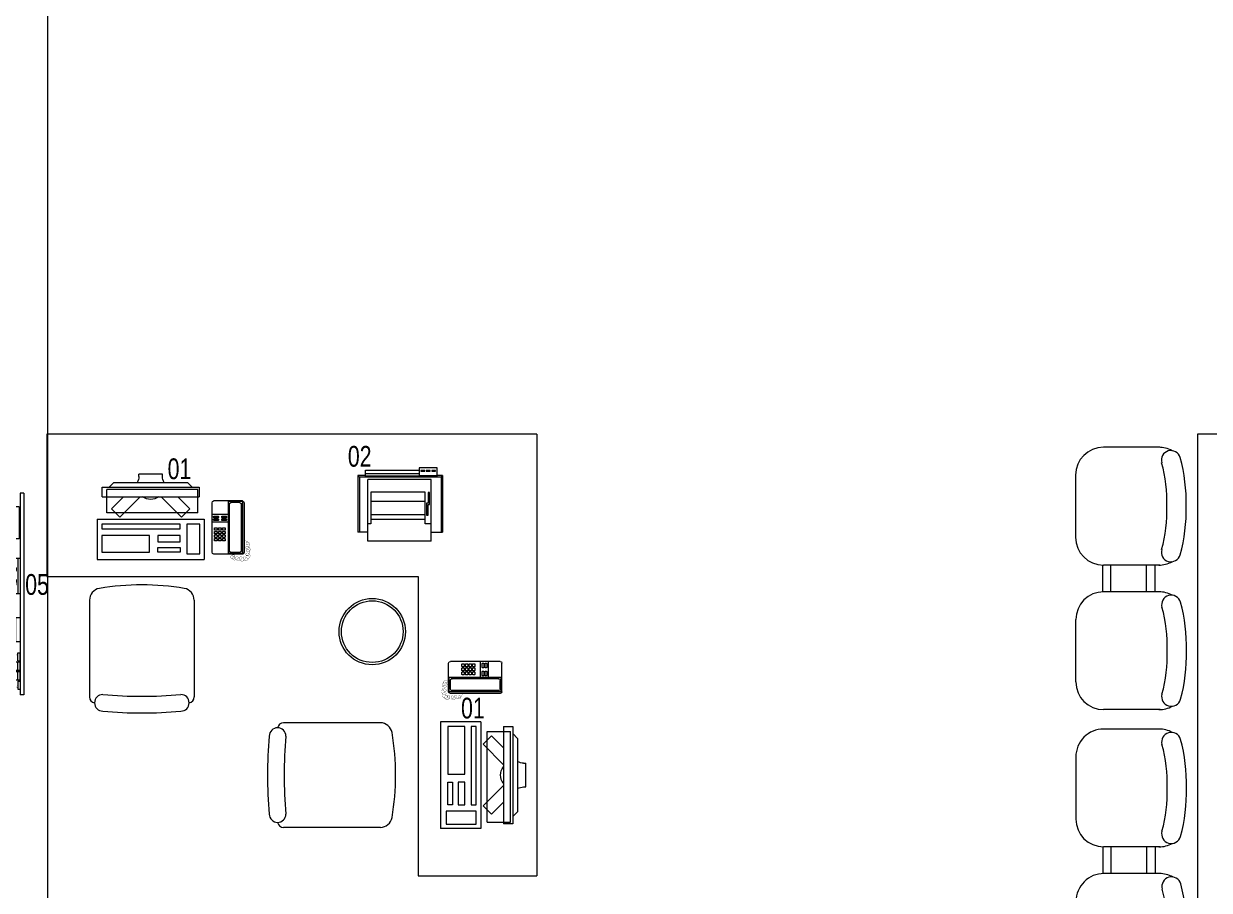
# Model space of a CAD drawing. Extents: x -234346 to 58427, y -132654 to -82394.
# Drawn here: x -110408 to -105410, y -113666 to -110012 of the extents above; entities that cross this region are included whole.
import ezdxf
from ezdxf.enums import TextEntityAlignment as Align

# ---------------------------------------------------------------- set-up
doc = ezdxf.new("R2010")
doc.units = 0
doc.header["$LTSCALE"] = 8
doc.layers.get('0').update_dxf_attribs({"color": 9, "lineweight": 5})
for name, color, linetype, lineweight in [('72_EGR_EQP_TAG', 9, 'Continuous', 5), ('LOADING', 9, 'Continuous', 5), ('Walls', 9, 'Continuous', 5)]:
    doc.layers.add(name, color=color, linetype=linetype, lineweight=lineweight)
doc.styles.get("Standard").update_dxf_attribs({"font": 'ARIALUNI.TTF'})
doc.styles.add('X3G_ENTITY_257CFD', font='swisscl.ttf', dxfattribs={"height": 200})

# ---------------------------------------------------------------- blocks, each defined once
blk = doc.blocks.new('GF21021-P')
for p, q in [((-0.2207, 0.4756), (-0.2207, 0.0675)), ((0.2205, 0.4756), (0.2205, 0.0675))]:
    blk.add_line(p, q)
for centre, radius, start, end in [((-0.1707, 0.4756), 0.05, 99.6329, 180), ((-0.0001, -0.5295), 1.0695, 80.3671, 99.6329), ((0.1705, 0.4756), 0.05, 0, 80.3671), ((-0.1957, 0.0675), 0.025, 180, 261.4721), ((-0.1643, 0.0425), 0.0351, 90, 270), ((0, 1.8467), 1.7767, 264.6946, 275.3053), ((0.1641, 0.0425), 0.0351, 270, 90), ((0.1955, 0.0675), 0.025, 278.5279, 0), ((0, 1.8314), 1.8314, 264.8532, 275.147)]:
    blk.add_arc(centre, radius, start, end)
blk = doc.blocks.new('DM20079-P')
for p, q in [((-0.0686, 0.217), (-0.0686, 0.008)), ((-0.0616, 0.225), (0.0594, 0.225)), ((-0.0616, 0.225), (-0.0616, 0)), ((-0.0616, 0.222), (-0.0016, 0.222)), ((-0.0616, 0.212), (-0.0565, 0.212)), ((-0.0566, 0.2105), (-0.0566, 0.0145)), ((-0.0496, 0.2175), (-0.0136, 0.2175)), ((-0.0068, 0.212), (-0.0016, 0.212)), ((-0.0066, 0.2105), (-0.0066, 0.0145)), ((-0.0016, 0.225), (-0.0016, 0)), ((0.0664, 0.217), (0.0664, 0.008)), ((-0.0016, 0.1675), (0.0664, 0.1675)), ((-0.0016, 0.135), (0.0664, 0.135)), ((-0.0616, 0.013), (-0.0565, 0.013)), ((-0.0616, 0.003), (-0.0016, 0.003)), ((-0.0594, 0), (0.0594, 0)), ((-0.0496, 0.0075), (-0.0136, 0.0075)), ((-0.0068, 0.013), (-0.0016, 0.013))]:
    blk.add_line(p, q)
for points in [[(0.0074, 0.1605, 0.414214), (0.0054, 0.1585), (0.0054, 0.1555, 0.414214), (0.0074, 0.1535), (0.0234, 0.1535, 0.414214), (0.0254, 0.1555), (0.0254, 0.1585, 0.414214), (0.0234, 0.1605)], [(0.0574, 0.1535, 0.414214), (0.0594, 0.1555), (0.0594, 0.1585, 0.414214), (0.0574, 0.1605), (0.0414, 0.1605, 0.414214), (0.0394, 0.1585), (0.0394, 0.1555, 0.414214), (0.0414, 0.1535)], [(0.0234, 0.142, 0.414214), (0.0254, 0.144), (0.0254, 0.147, 0.414214), (0.0234, 0.149), (0.0074, 0.149, 0.414214), (0.0054, 0.147), (0.0054, 0.144, 0.414214), (0.0074, 0.142)], [(0.0104, 0.103, 0.414214), (0.0124, 0.101), (0.0204, 0.101, 0.414214), (0.0224, 0.103), (0.0224, 0.109, 0.414214), (0.0204, 0.111), (0.0124, 0.111, 0.414214), (0.0104, 0.109)], [(0.0274, 0.103, 0.414214), (0.0294, 0.101), (0.0374, 0.101, 0.414214), (0.0394, 0.103), (0.0394, 0.109, 0.414214), (0.0374, 0.111), (0.0294, 0.111, 0.414214), (0.0274, 0.109)], [(0.0574, 0.142, 0.414214), (0.0594, 0.144), (0.0594, 0.147, 0.414214), (0.0574, 0.149), (0.0414, 0.149, 0.414214), (0.0394, 0.147), (0.0394, 0.144, 0.414214), (0.0414, 0.142)], [(0.0444, 0.103, 0.414214), (0.0464, 0.101), (0.0544, 0.101, 0.414214), (0.0564, 0.103), (0.0564, 0.109, 0.414214), (0.0544, 0.111), (0.0464, 0.111, 0.414214), (0.0444, 0.109)], [(0.0104, 0.088, 0.414214), (0.0124, 0.086), (0.0204, 0.086, 0.414214), (0.0224, 0.088), (0.0224, 0.094, 0.414214), (0.0204, 0.096), (0.0124, 0.096, 0.414214), (0.0104, 0.094)], [(0.0104, 0.073, 0.414214), (0.0124, 0.071), (0.0204, 0.071, 0.414214), (0.0224, 0.073), (0.0224, 0.079, 0.414214), (0.0204, 0.081), (0.0124, 0.081, 0.414214), (0.0104, 0.079)], [(0.0104, 0.058, 0.414214), (0.0124, 0.056), (0.0204, 0.056, 0.414214), (0.0224, 0.058), (0.0224, 0.064, 0.414214), (0.0204, 0.066), (0.0124, 0.066, 0.414214), (0.0104, 0.064)], [(0.0274, 0.088, 0.414214), (0.0294, 0.086), (0.0374, 0.086, 0.414214), (0.0394, 0.088), (0.0394, 0.094, 0.414214), (0.0374, 0.096), (0.0294, 0.096, 0.414214), (0.0274, 0.094)], [(0.0274, 0.073, 0.414214), (0.0294, 0.071), (0.0374, 0.071, 0.414214), (0.0394, 0.073), (0.0394, 0.079, 0.414214), (0.0374, 0.081), (0.0294, 0.081, 0.414214), (0.0274, 0.079)], [(0.0274, 0.058, 0.414214), (0.0294, 0.056), (0.0374, 0.056, 0.414214), (0.0394, 0.058), (0.0394, 0.064, 0.414214), (0.0374, 0.066), (0.0294, 0.066, 0.414214), (0.0274, 0.064)], [(0.0444, 0.088, 0.414214), (0.0464, 0.086), (0.0544, 0.086, 0.414214), (0.0564, 0.088), (0.0564, 0.094, 0.414214), (0.0544, 0.096), (0.0464, 0.096, 0.414214), (0.0444, 0.094)], [(0.0444, 0.073, 0.414214), (0.0464, 0.071), (0.0544, 0.071, 0.414214), (0.0564, 0.073), (0.0564, 0.079, 0.414214), (0.0544, 0.081), (0.0464, 0.081, 0.414214), (0.0444, 0.079)], [(0.0444, 0.058, 0.414214), (0.0464, 0.056), (0.0544, 0.056, 0.414214), (0.0564, 0.058), (0.0564, 0.064, 0.414214), (0.0544, 0.066), (0.0464, 0.066, 0.414214), (0.0444, 0.064)]]:
    blk.add_lwpolyline(points, format="xyb", close=True)
at = {"const_width": 0.001}
blk.add_lwpolyline([(-0.0686, 0.059, 0.184574), (-0.0861, 0.0478, 1.44364), (-0.0769, 0.0452, 0.837915), (-0.0907, 0.0465, 0.30536), (-0.0835, 0.0248, 1.584726), (-0.0815, 0.034, 0.253153), (-0.094, 0.0228, 0.874198), (-0.0776, 0.0142, 0.915253), (-0.0897, 0.0168, 0.223821), (-0.0874, -0.0011, 1.703343), (-0.0796, 0.005, 0.588962), (-0.0934, -0.0114, 0.717795), (-0.0769, -0.0108, 0.983104), (-0.0875, -0.0075, 0.326362), (-0.0815, -0.0259, 0.758716), (-0.0657, -0.0134, 0.906186), (-0.0743, -0.016, 0.189488), (-0.067, -0.0272, 0.7948), (-0.0506, -0.0127, 1.223996), (-0.0585, -0.0193, 0.072149), (-0.0473, -0.0259, 0.645886), (-0.0341, -0.0134, 1.366917), (-0.042, -0.0193, 0.078415), (-0.0315, -0.0246, 0.723006), (-0.0229, -0.0127, 1.105484), (-0.0289, -0.018, 0.327892), (-0.017, -0.0193, 0.446638), (-0.0144, -0.0068, 0.327263), (-0.0269, -0.0029, 1.240441), (-0.0229, -0.0094, 0.611307), (-0.0278, 0.0075)], format="xyb", dxfattribs=at)
for centre, radius, start, end in [((-0.0605, 0.217), 0.00813, 97.9633, 179.6649), ((-0.0496, 0.2105), 0.007, 90, 180), ((-0.0136, 0.2105), 0.007, 0, 90), ((0.0582, 0.217), 0.00813, 0.3351, 82.0367), ((-0.0605, 0.008), 0.00813, 180.3351, 277.9633), ((-0.0496, 0.0145), 0.007, 180, 270), ((-0.0136, 0.0145), 0.007, 270, 0), ((0.0582, 0.008), 0.00813, 277.9633, 359.6649)]:
    blk.add_arc(centre, radius, start, end)
blk = doc.blocks.new('ITCWLS1-P')
at = {"layer": 'LOADING'}
for p, q in [((-0.17, 0.45), (-0.17, 0)), ((-0.17, 0.45), (0, 0.45)), ((0, 0.45), (0, 0)), ((-0.3251, 0.38, 0), (-0.3051, 0.4, 0)), ((-0.2651, 0.43, 0), (-0.3051, 0.43, 0)), ((-0.3051, 0.43, 0), (-0.3051, 0.02, 0)), ((-0.197, 0.4094), (-0.295, 0.4094)), ((-0.295, 0.0264), (-0.295, 0.4094)), ((-0.2651, 0.43, 0), (-0.2651, 0.02, 0)), ((-0.197, 0.0264), (-0.197, 0.4094)), ((-0.1496, 0.4305), (-0.1291, 0.4305)), ((-0.1291, 0.4305), (-0.1291, 0.4089)), ((-0.3251, 0.38, 0), (-0.3251, 0.07, 0)), ((-0.3503, 0.275), (-0.3596, 0.275)), ((-0.3596, 0.175), (-0.3596, 0.275)), ((-0.3503, 0.175), (-0.3596, 0.175)), ((-0.3251, 0.07, 0), (-0.3051, 0.05, 0)), ((-0.3051, 0.02, 0), (-0.2651, 0.02, 0)), ((-0.197, 0.0264), (-0.295, 0.0264)), ((-0.17, 0), (0, 0))]:
    blk.add_line(p, q, dxfattribs=at)
at = {"layer": 'LOADING', "extrusion": (2.48281e-10, 3.18408e-10, -1)}
for p, q in [((-0.2651, 0.3395), (-0.2144, 0.3902)), ((-0.2651, 0.2688), (-0.1791, 0.3548)), ((-0.1791, 0.3548), (-0.2144, 0.3902))]:
    blk.add_line(p, q, dxfattribs=at)
at = {"layer": 'LOADING', "extrusion": (2.48281e-10, -3.18408e-10, -1)}
for p, q in [((-0.2651, 0.1812), (-0.1791, 0.0952)), ((-0.2651, 0.1105), (-0.2144, 0.0598)), ((-0.1791, 0.0952), (-0.2144, 0.0598))]:
    blk.add_line(p, q, dxfattribs=at)
at = {"layer": 'LOADING'}
for points in [[(-0.1291, 0.4089), (-0.1291, 0.1), (-0.1496, 0.1), (-0.1496, 0.4305)], [(-0.1496, 0.1), (-0.1496, 0.1), (-0.1496, 0.1), (-0.1496, 0.1), (-0.1496, 0.1), (-0.1496, 0.1), (-0.1496, 0.1), (-0.1496, 0.1), (-0.1496, 0.1)], [(-0.1496, 0.1), (-0.1496, 0.1), (-0.1496, 0.1), (-0.1496, 0.1), (-0.1496, 0.1), (-0.1496, 0.1), (-0.1496, 0.1), (-0.1496, 0.1), (-0.1496, 0.1), (-0.1496, 0.1), (-0.1496, 0.1), (-0.1496, 0.1), (-0.1496, 0.1), (-0.1496, 0.1), (-0.1496, 0.1), (-0.1496, 0.1), (-0.1496, 0.1), (-0.1496, 0.1)], [(-0.1496, 0.1), (-0.1496, 0.1), (-0.1496, 0.1), (-0.1496, 0.1), (-0.1496, 0.1), (-0.1496, 0.1), (-0.1496, 0.1), (-0.1496, 0.1), (-0.1496, 0.1), (-0.1496, 0.1)], [(-0.1496, 0.1), (-0.1496, 0.1), (-0.1496, 0.1), (-0.1496, 0.1), (-0.1496, 0.1), (-0.1496, 0.1), (-0.1496, 0.1)], [(-0.1496, 0.1), (-0.1496, 0.1), (-0.1496, 0.1), (-0.1496, 0.1), (-0.1496, 0.1), (-0.1496, 0.1), (-0.1496, 0.1), (-0.1496, 0.1), (-0.1496, 0.1), (-0.1496, 0.1)], [(-0.1496, 0.1), (-0.1496, 0.1), (-0.1496, 0.1), (-0.1496, 0.1), (-0.1496, 0.1), (-0.1496, 0.1), (-0.1496, 0.1), (-0.1496, 0.1), (-0.1496, 0.1), (-0.1496, 0.1), (-0.1496, 0.1), (-0.1496, 0.1), (-0.1496, 0.1), (-0.1496, 0.1), (-0.1496, 0.1)], [(-0.1496, 0.1), (-0.1496, 0.1), (-0.1496, 0.1), (-0.1496, 0.1), (-0.1496, 0.1), (-0.1496, 0.1), (-0.1496, 0.1), (-0.1496, 0.1), (-0.1496, 0.1), (-0.1496, 0.1)], [(-0.1496, 0.1), (-0.1496, 0.1), (-0.1496, 0.1), (-0.1496, 0.1), (-0.1496, 0.1), (-0.1496, 0.1), (-0.1496, 0.1), (-0.1496, 0.1), (-0.1496, 0.1), (-0.1496, 0.1)], [(-0.1496, 0.1), (-0.1496, 0.1), (-0.1496, 0.1), (-0.1496, 0.1), (-0.1496, 0.1), (-0.1496, 0.1), (-0.1496, 0.1), (-0.1496, 0.1), (-0.1496, 0.1), (-0.1496, 0.1), (-0.1496, 0.1), (-0.1496, 0.1), (-0.1496, 0.1), (-0.1496, 0.1), (-0.1496, 0.1), (-0.1496, 0.1), (-0.1496, 0.1), (-0.1496, 0.1), (-0.1496, 0.1), (-0.1496, 0.1), (-0.1496, 0.1), (-0.1496, 0.1), (-0.1496, 0.1), (-0.1496, 0.1), (-0.1496, 0.1), (-0.1496, 0.1), (-0.1496, 0.1), (-0.1496, 0.1), (-0.1496, 0.1), (-0.1496, 0.1), (-0.1496, 0.1), (-0.1496, 0.1), (-0.1496, 0.1), (-0.1496, 0.1), (-0.1496, 0.1), (-0.1496, 0.1), (-0.1496, 0.1), (-0.1496, 0.1), (-0.1496, 0.1), (-0.1496, 0.1), (-0.1496, 0.1), (-0.1496, 0.1), (-0.1496, 0.1), (-0.1496, 0.1), (-0.1496, 0.1), (-0.1496, 0.1), (-0.1496, 0.1), (-0.1496, 0.1), (-0.1496, 0.1), (-0.1496, 0.1), (-0.1496, 0.1), (-0.1496, 0.1), (-0.1496, 0.1), (-0.1496, 0.1)], [(-0.1496, 0.1), (-0.1496, 0.1), (-0.1496, 0.1), (-0.1496, 0.1), (-0.1496, 0.1), (-0.1496, 0.1), (-0.1496, 0.1), (-0.1496, 0.1), (-0.1496, 0.1), (-0.1496, 0.1), (-0.1496, 0.1), (-0.1496, 0.1), (-0.1496, 0.1), (-0.1496, 0.1), (-0.1496, 0.1), (-0.1496, 0.1), (-0.1496, 0.1), (-0.1496, 0.1), (-0.1496, 0.1), (-0.1496, 0.1), (-0.1496, 0.1), (-0.1496, 0.1), (-0.1496, 0.1), (-0.1496, 0.1), (-0.1496, 0.1), (-0.1496, 0.1), (-0.1496, 0.1), (-0.1496, 0.1), (-0.1496, 0.1), (-0.1496, 0.1), (-0.1496, 0.1), (-0.1496, 0.1), (-0.1496, 0.1), (-0.1496, 0.1), (-0.1496, 0.1), (-0.1496, 0.1), (-0.1496, 0.1), (-0.1496, 0.1), (-0.1496, 0.1), (-0.1496, 0.1), (-0.1496, 0.1), (-0.1496, 0.1), (-0.1496, 0.1), (-0.1496, 0.1), (-0.1496, 0.1), (-0.1496, 0.1), (-0.1496, 0.1), (-0.1496, 0.1), (-0.1496, 0.1), (-0.1496, 0.1), (-0.1496, 0.1), (-0.1496, 0.1), (-0.1496, 0.1), (-0.1496, 0.1), (-0.1496, 0.1), (-0.1496, 0.1), (-0.1496, 0.1), (-0.1496, 0.1), (-0.1496, 0.1), (-0.1496, 0.1), (-0.1496, 0.1), (-0.1496, 0.1), (-0.1496, 0.1), (-0.1496, 0.1), (-0.1496, 0.1), (-0.1496, 0.1), (-0.1496, 0.1), (-0.1496, 0.1), (-0.1496, 0.1), (-0.1496, 0.1), (-0.1496, 0.1), (-0.1496, 0.1), (-0.1496, 0.1), (-0.1496, 0.1), (-0.1496, 0.1), (-0.1496, 0.1), (-0.1496, 0.1), (-0.1496, 0.1), (-0.1496, 0.1), (-0.1496, 0.1), (-0.1496, 0.1), (-0.1496, 0.1), (-0.1496, 0.1), (-0.1496, 0.1), (-0.1496, 0.1), (-0.1496, 0.1), (-0.1496, 0.1), (-0.1496, 0.1), (-0.1496, 0.1)], [(-0.1496, 0.1), (-0.1496, 0.1), (-0.1496, 0.1), (-0.1496, 0.1), (-0.1496, 0.1), (-0.1496, 0.1), (-0.1496, 0.1), (-0.1496, 0.1), (-0.1496, 0.1), (-0.1496, 0.1), (-0.1496, 0.1), (-0.1496, 0.1)], [(-0.1496, 0.1), (-0.1496, 0.1), (-0.1496, 0.1), (-0.1496, 0.1), (-0.1496, 0.1), (-0.1496, 0.1), (-0.1496, 0.1)], [(-0.1496, 0.1), (-0.1496, 0.1), (-0.1496, 0.1), (-0.1496, 0.1), (-0.1496, 0.1), (-0.1496, 0.1), (-0.1496, 0.1), (-0.1496, 0.1), (-0.1496, 0.1), (-0.1496, 0.1), (-0.1496, 0.1), (-0.1496, 0.1), (-0.1496, 0.1), (-0.1496, 0.1), (-0.1496, 0.1), (-0.1496, 0.1), (-0.1496, 0.1)], [(-0.1496, 0.1), (-0.1496, 0.1), (-0.1496, 0.1), (-0.1496, 0.1), (-0.1496, 0.1), (-0.1496, 0.1), (-0.1496, 0.1), (-0.1496, 0.1), (-0.1496, 0.1), (-0.1496, 0.1), (-0.1496, 0.1), (-0.1496, 0.1), (-0.1496, 0.1), (-0.1496, 0.1), (-0.1496, 0.1), (-0.1496, 0.1), (-0.1496, 0.1), (-0.1496, 0.1), (-0.1496, 0.1), (-0.1496, 0.1), (-0.1496, 0.1), (-0.1496, 0.1), (-0.1496, 0.1), (-0.1496, 0.1), (-0.1496, 0.1), (-0.1496, 0.1), (-0.1496, 0.1), (-0.1496, 0.1), (-0.1496, 0.1), (-0.1496, 0.1), (-0.1496, 0.1), (-0.1496, 0.1), (-0.1496, 0.1), (-0.1496, 0.1), (-0.1496, 0.1), (-0.1496, 0.1), (-0.1496, 0.1), (-0.1496, 0.1), (-0.1496, 0.1), (-0.1496, 0.1), (-0.1496, 0.1), (-0.1496, 0.1), (-0.1496, 0.1), (-0.1496, 0.1), (-0.1496, 0.1), (-0.1496, 0.1), (-0.1496, 0.1), (-0.1496, 0.1), (-0.1496, 0.1), (-0.1496, 0.1), (-0.1496, 0.1), (-0.1496, 0.1), (-0.1496, 0.1), (-0.1496, 0.1), (-0.1496, 0.1), (-0.1496, 0.1), (-0.1496, 0.1), (-0.1496, 0.1), (-0.1496, 0.1), (-0.1496, 0.1), (-0.1496, 0.1), (-0.1496, 0.1), (-0.1496, 0.1), (-0.1496, 0.1), (-0.1496, 0.1), (-0.1496, 0.1), (-0.1496, 0.1), (-0.1496, 0.1), (-0.1496, 0.1), (-0.1496, 0.1), (-0.1496, 0.1), (-0.1496, 0.1), (-0.1496, 0.1), (-0.1496, 0.1), (-0.1496, 0.1), (-0.1496, 0.1), (-0.1496, 0.1), (-0.1496, 0.1), (-0.1496, 0.1), (-0.1496, 0.1), (-0.1496, 0.1), (-0.1496, 0.1), (-0.1496, 0.1), (-0.1496, 0.1), (-0.1496, 0.1), (-0.1496, 0.1), (-0.1496, 0.1), (-0.1496, 0.1), (-0.1496, 0.1), (-0.1496, 0.1), (-0.1496, 0.1), (-0.1496, 0.1), (-0.1496, 0.1), (-0.1496, 0.1), (-0.1496, 0.1), (-0.1496, 0.1), (-0.1496, 0.1), (-0.1496, 0.1), (-0.1496, 0.1), (-0.1496, 0.1), (-0.1496, 0.1), (-0.1496, 0.1), (-0.1496, 0.1), (-0.1496, 0.1), (-0.1496, 0.1), (-0.1496, 0.1), (-0.1496, 0.1), (-0.1496, 0.1), (-0.1496, 0.1), (-0.1496, 0.1), (-0.1496, 0.1)], [(-0.1496, 0.1), (-0.1496, 0.1), (-0.1496, 0.1), (-0.1496, 0.1), (-0.1496, 0.1), (-0.1496, 0.1), (-0.1496, 0.1), (-0.1496, 0.1)]]:
    blk.add_lwpolyline(points, dxfattribs=at)
for points in [[(-0.1019, 0.4305), (-0.0304, 0.4305), (-0.0304, 0.2294), (-0.1019, 0.2294)], [(-0.1019, 0.1954), (-0.0747, 0.1954), (-0.0747, 0.1), (-0.1019, 0.1)], [(-0.0304, 0.1954), (-0.0508, 0.1954), (-0.0508, 0.1), (-0.0304, 0.1)], [(-0.1496, 0.1), (-0.1496, 0.1), (-0.1496, 0.1), (-0.1496, 0.1), (-0.1496, 0.1), (-0.1496, 0.1), (-0.1496, 0.1), (-0.1496, 0.1), (-0.1496, 0.1), (-0.1496, 0.1), (-0.1496, 0.1), (-0.1496, 0.1), (-0.1496, 0.1), (-0.1496, 0.1), (-0.1496, 0.1), (-0.1496, 0.1), (-0.1496, 0.1), (-0.1496, 0.1), (-0.1496, 0.1), (-0.1496, 0.1), (-0.1496, 0.1), (-0.1496, 0.1), (-0.1496, 0.1), (-0.1496, 0.1), (-0.1496, 0.1), (-0.1496, 0.1), (-0.1496, 0.1), (-0.1496, 0.1), (-0.1496, 0.1), (-0.1496, 0.1), (-0.1496, 0.1), (-0.1496, 0.1), (-0.1496, 0.1), (-0.1496, 0.1), (-0.1496, 0.1), (-0.1496, 0.1), (-0.1496, 0.1), (-0.1496, 0.1), (-0.1496, 0.1), (-0.1496, 0.1), (-0.1496, 0.1), (-0.1496, 0.1), (-0.1496, 0.1), (-0.1496, 0.1), (-0.1496, 0.1), (-0.1496, 0.1), (-0.1496, 0.1), (-0.1496, 0.1), (-0.1496, 0.1), (-0.1496, 0.1), (-0.1496, 0.1), (-0.1496, 0.1), (-0.1496, 0.1), (-0.1496, 0.1), (-0.1496, 0.1), (-0.1496, 0.1), (-0.1496, 0.1), (-0.1496, 0.1), (-0.1496, 0.1), (-0.1496, 0.1), (-0.1496, 0.1), (-0.1496, 0.1), (-0.1496, 0.1), (-0.1496, 0.1), (-0.1496, 0.1), (-0.1496, 0.1), (-0.1496, 0.1), (-0.1496, 0.1), (-0.1496, 0.1), (-0.1496, 0.1), (-0.1496, 0.1), (-0.1496, 0.1), (-0.1496, 0.1), (-0.1496, 0.1), (-0.1496, 0.1), (-0.1496, 0.1), (-0.1496, 0.1), (-0.1496, 0.1), (-0.1496, 0.1), (-0.1496, 0.1), (-0.1496, 0.1), (-0.1496, 0.1), (-0.1496, 0.1), (-0.1496, 0.1), (-0.1496, 0.1), (-0.1496, 0.1), (-0.1496, 0.1), (-0.1496, 0.1), (-0.1496, 0.1), (-0.1496, 0.1), (-0.1496, 0.1), (-0.1496, 0.1), (-0.1496, 0.1), (-0.1496, 0.1), (-0.1496, 0.1), (-0.1496, 0.1), (-0.1496, 0.1), (-0.1496, 0.1), (-0.1496, 0.1), (-0.1496, 0.1), (-0.1496, 0.1), (-0.1496, 0.1), (-0.1496, 0.1), (-0.1496, 0.1), (-0.1496, 0.1), (-0.1496, 0.1), (-0.1496, 0.1), (-0.1496, 0.1), (-0.1496, 0.1), (-0.1496, 0.1), (-0.1496, 0.1), (-0.1496, 0.1), (-0.1496, 0.1), (-0.1496, 0.1), (-0.1496, 0.1), (-0.1496, 0.1), (-0.1496, 0.1), (-0.1496, 0.1), (-0.1496, 0.1), (-0.1496, 0.1), (-0.1496, 0.1), (-0.1496, 0.1), (-0.1496, 0.1), (-0.1496, 0.1), (-0.1496, 0.1), (-0.1496, 0.1), (-0.1496, 0.1), (-0.1496, 0.1), (-0.1496, 0.1), (-0.1496, 0.1), (-0.1496, 0.1), (-0.1496, 0.1), (-0.1496, 0.1), (-0.1496, 0.1), (-0.1496, 0.1), (-0.1496, 0.1), (-0.1496, 0.1), (-0.1496, 0.1), (-0.1496, 0.1), (-0.1496, 0.1), (-0.1496, 0.1), (-0.1496, 0.1), (-0.1496, 0.1), (-0.1496, 0.1), (-0.1496, 0.1), (-0.1496, 0.1), (-0.1496, 0.1), (-0.1496, 0.1), (-0.1496, 0.1), (-0.1496, 0.1), (-0.1496, 0.1), (-0.1496, 0.1), (-0.1496, 0.1), (-0.1496, 0.1), (-0.1496, 0.1), (-0.1496, 0.1), (-0.1496, 0.1), (-0.1496, 0.1), (-0.1496, 0.1), (-0.1496, 0.1), (-0.1496, 0.1), (-0.1496, 0.1), (-0.1496, 0.1), (-0.1496, 0.1), (-0.1496, 0.1), (-0.1496, 0.1), (-0.1496, 0.1), (-0.1496, 0.1), (-0.1496, 0.1), (-0.1496, 0.1), (-0.1496, 0.1), (-0.1496, 0.1), (-0.1496, 0.1), (-0.1496, 0.1), (-0.1496, 0.1), (-0.1496, 0.1), (-0.1496, 0.1), (-0.1496, 0.1), (-0.1496, 0.1), (-0.1496, 0.1), (-0.1496, 0.1), (-0.1496, 0.1), (-0.1496, 0.1), (-0.1496, 0.1), (-0.1496, 0.1), (-0.1496, 0.1), (-0.1496, 0.1), (-0.1496, 0.1), (-0.1496, 0.1), (-0.1496, 0.1), (-0.1496, 0.1), (-0.1496, 0.1), (-0.1496, 0.1), (-0.1496, 0.1), (-0.1496, 0.1), (-0.1496, 0.1), (-0.1496, 0.1), (-0.1496, 0.1), (-0.1496, 0.1), (-0.1496, 0.1), (-0.1496, 0.1), (-0.1496, 0.1), (-0.1496, 0.1), (-0.1496, 0.1), (-0.1496, 0.1), (-0.1496, 0.1), (-0.1496, 0.1), (-0.1496, 0.1), (-0.1496, 0.1), (-0.1496, 0.1), (-0.1496, 0.1), (-0.1496, 0.1), (-0.1496, 0.1), (-0.1496, 0.1), (-0.1496, 0.1), (-0.1496, 0.1), (-0.1496, 0.1), (-0.1496, 0.1), (-0.1496, 0.1), (-0.1496, 0.1), (-0.1496, 0.1), (-0.1496, 0.1), (-0.1496, 0.1), (-0.1496, 0.1), (-0.1496, 0.1), (-0.1496, 0.1), (-0.1496, 0.1), (-0.1496, 0.1), (-0.1496, 0.1), (-0.1496, 0.1), (-0.1496, 0.1), (-0.1496, 0.1), (-0.1496, 0.1), (-0.1496, 0.1), (-0.1496, 0.1), (-0.1496, 0.1), (-0.1496, 0.1), (-0.1496, 0.1), (-0.1496, 0.1), (-0.1496, 0.1), (-0.1496, 0.1), (-0.1496, 0.1), (-0.1496, 0.1), (-0.1496, 0.1), (-0.1496, 0.1), (-0.1496, 0.1), (-0.1496, 0.1), (-0.1496, 0.1), (-0.1496, 0.1), (-0.1496, 0.1), (-0.1496, 0.1), (-0.1496, 0.1), (-0.1496, 0.1), (-0.1496, 0.1), (-0.1496, 0.1), (-0.1496, 0.1), (-0.1496, 0.1), (-0.1496, 0.1), (-0.1496, 0.1), (-0.1496, 0.1), (-0.1496, 0.1), (-0.1496, 0.1), (-0.1496, 0.1), (-0.1496, 0.1), (-0.1496, 0.1), (-0.1496, 0.1), (-0.1496, 0.1), (-0.1496, 0.1), (-0.1496, 0.1), (-0.1496, 0.1), (-0.1496, 0.1), (-0.1496, 0.1), (-0.1496, 0.1), (-0.1496, 0.1), (-0.1496, 0.1), (-0.1496, 0.1), (-0.1496, 0.1)], [(-0.1496, 0.1), (-0.1496, 0.1), (-0.1496, 0.1), (-0.1496, 0.1), (-0.1496, 0.1), (-0.1496, 0.1), (-0.1496, 0.1), (-0.1496, 0.1), (-0.1496, 0.1), (-0.1496, 0.1), (-0.1496, 0.1), (-0.1496, 0.1), (-0.1496, 0.1), (-0.1496, 0.1), (-0.1496, 0.1), (-0.1496, 0.1), (-0.1496, 0.1), (-0.1496, 0.1), (-0.1496, 0.1), (-0.1496, 0.1), (-0.1496, 0.1), (-0.1496, 0.1), (-0.1496, 0.1), (-0.1496, 0.1), (-0.1496, 0.1), (-0.1496, 0.1), (-0.1496, 0.1), (-0.1496, 0.1), (-0.1496, 0.1), (-0.1496, 0.1), (-0.1496, 0.1), (-0.1496, 0.1), (-0.1496, 0.1), (-0.1496, 0.1), (-0.1496, 0.1), (-0.1496, 0.1), (-0.1496, 0.1), (-0.1496, 0.1), (-0.1496, 0.1), (-0.1496, 0.1), (-0.1496, 0.1), (-0.1496, 0.1), (-0.1496, 0.1), (-0.1496, 0.1), (-0.1496, 0.1), (-0.1496, 0.1), (-0.1496, 0.1), (-0.1496, 0.1), (-0.1496, 0.1), (-0.1496, 0.1), (-0.1496, 0.1), (-0.1496, 0.1), (-0.1496, 0.1), (-0.1496, 0.1), (-0.1496, 0.1), (-0.1496, 0.1), (-0.1496, 0.1), (-0.1496, 0.1), (-0.1496, 0.1), (-0.1496, 0.1), (-0.1496, 0.1), (-0.1496, 0.1), (-0.1496, 0.1), (-0.1496, 0.1), (-0.1496, 0.1), (-0.1496, 0.1), (-0.1496, 0.1), (-0.1496, 0.1), (-0.1496, 0.1), (-0.1496, 0.1), (-0.1496, 0.1), (-0.1496, 0.1), (-0.1496, 0.1), (-0.1496, 0.1), (-0.1496, 0.1), (-0.1496, 0.1), (-0.1496, 0.1), (-0.1496, 0.1), (-0.1496, 0.1), (-0.1496, 0.1), (-0.1496, 0.1), (-0.1496, 0.1), (-0.1496, 0.1), (-0.1496, 0.1), (-0.1496, 0.1), (-0.1496, 0.1), (-0.1496, 0.1), (-0.1496, 0.1), (-0.1496, 0.1), (-0.1496, 0.1), (-0.1496, 0.1), (-0.1496, 0.1), (-0.1496, 0.1), (-0.1496, 0.1), (-0.1496, 0.1), (-0.1496, 0.1), (-0.1496, 0.1), (-0.1496, 0.1), (-0.1496, 0.1), (-0.1496, 0.1), (-0.1496, 0.1), (-0.1496, 0.1), (-0.1496, 0.1), (-0.1496, 0.1), (-0.1496, 0.1), (-0.1496, 0.1), (-0.1496, 0.1), (-0.1496, 0.1), (-0.1496, 0.1), (-0.1496, 0.1), (-0.1496, 0.1), (-0.1496, 0.1), (-0.1496, 0.1), (-0.1496, 0.1), (-0.1496, 0.1), (-0.1496, 0.1), (-0.1496, 0.1), (-0.1496, 0.1), (-0.1496, 0.1), (-0.1496, 0.1), (-0.1496, 0.1), (-0.1496, 0.1), (-0.1496, 0.1), (-0.1496, 0.1), (-0.1496, 0.1), (-0.1496, 0.1), (-0.1496, 0.1), (-0.1496, 0.1), (-0.1496, 0.1), (-0.1496, 0.1), (-0.1496, 0.1), (-0.1496, 0.1), (-0.1496, 0.1), (-0.1496, 0.1), (-0.1496, 0.1), (-0.1496, 0.1), (-0.1496, 0.1), (-0.1496, 0.1), (-0.1496, 0.1), (-0.1496, 0.1), (-0.1496, 0.1), (-0.1496, 0.1), (-0.1496, 0.1), (-0.1496, 0.1), (-0.1496, 0.1), (-0.1496, 0.1), (-0.1496, 0.1), (-0.1496, 0.1), (-0.1496, 0.1), (-0.1496, 0.1), (-0.1496, 0.1), (-0.1496, 0.1), (-0.1496, 0.1), (-0.1496, 0.1), (-0.1496, 0.1), (-0.1496, 0.1), (-0.1496, 0.1), (-0.1496, 0.1), (-0.1496, 0.1), (-0.1496, 0.1), (-0.1496, 0.1), (-0.1496, 0.1), (-0.1496, 0.1), (-0.1496, 0.1), (-0.1496, 0.1), (-0.1496, 0.1), (-0.1496, 0.1), (-0.1496, 0.1), (-0.1496, 0.1), (-0.1496, 0.1), (-0.1496, 0.1), (-0.1496, 0.1), (-0.1496, 0.1), (-0.1496, 0.1), (-0.1496, 0.1), (-0.1496, 0.1), (-0.1496, 0.1), (-0.1496, 0.1), (-0.1496, 0.1), (-0.1496, 0.1), (-0.1496, 0.1), (-0.1496, 0.1), (-0.1496, 0.1), (-0.1496, 0.1), (-0.1496, 0.1), (-0.1496, 0.1), (-0.1496, 0.1), (-0.1496, 0.1), (-0.1496, 0.1), (-0.1496, 0.1), (-0.1496, 0.1), (-0.1496, 0.1), (-0.1496, 0.1), (-0.1496, 0.1), (-0.1496, 0.1), (-0.1496, 0.1), (-0.1496, 0.1), (-0.1496, 0.1), (-0.1496, 0.1), (-0.1496, 0.1), (-0.1496, 0.1), (-0.1496, 0.1), (-0.1496, 0.1), (-0.1496, 0.1), (-0.1496, 0.1), (-0.1496, 0.1), (-0.1496, 0.1), (-0.1496, 0.1), (-0.1496, 0.1), (-0.1496, 0.1), (-0.1496, 0.1), (-0.1496, 0.1), (-0.1496, 0.1), (-0.1496, 0.1)], [(-0.1496, 0.1), (-0.1496, 0.1), (-0.1496, 0.1), (-0.1496, 0.1), (-0.1496, 0.1), (-0.1496, 0.1), (-0.1496, 0.1), (-0.1496, 0.1), (-0.1496, 0.1), (-0.1496, 0.1), (-0.1496, 0.1), (-0.1496, 0.1), (-0.1496, 0.1), (-0.1496, 0.1), (-0.1496, 0.1), (-0.1496, 0.1), (-0.1496, 0.1), (-0.1496, 0.1), (-0.1496, 0.1), (-0.1496, 0.1), (-0.1496, 0.1), (-0.1496, 0.1), (-0.1496, 0.1), (-0.1496, 0.1), (-0.1496, 0.1), (-0.1496, 0.1), (-0.1496, 0.1), (-0.1496, 0.1), (-0.1496, 0.1), (-0.1496, 0.1), (-0.1496, 0.1), (-0.1496, 0.1), (-0.1496, 0.1), (-0.1496, 0.1), (-0.1496, 0.1), (-0.1496, 0.1), (-0.1496, 0.1), (-0.1496, 0.1), (-0.1496, 0.1), (-0.1496, 0.1), (-0.1496, 0.1), (-0.1496, 0.1), (-0.1496, 0.1), (-0.1496, 0.1), (-0.1496, 0.1), (-0.1496, 0.1), (-0.1496, 0.1), (-0.1496, 0.1), (-0.1496, 0.1), (-0.1496, 0.1), (-0.1496, 0.1), (-0.1496, 0.1), (-0.1496, 0.1), (-0.1496, 0.1), (-0.1496, 0.1), (-0.1496, 0.1), (-0.1496, 0.1), (-0.1496, 0.1), (-0.1496, 0.1), (-0.1496, 0.1), (-0.1496, 0.1), (-0.1496, 0.1), (-0.1496, 0.1), (-0.1496, 0.1), (-0.1496, 0.1), (-0.1496, 0.1), (-0.1496, 0.1), (-0.1496, 0.1), (-0.1496, 0.1), (-0.1496, 0.1), (-0.1496, 0.1), (-0.1496, 0.1), (-0.1496, 0.1), (-0.1496, 0.1), (-0.1496, 0.1), (-0.1496, 0.1), (-0.1496, 0.1), (-0.1496, 0.1), (-0.1496, 0.1), (-0.1496, 0.1), (-0.1496, 0.1), (-0.1496, 0.1), (-0.1496, 0.1), (-0.1496, 0.1), (-0.1496, 0.1), (-0.1496, 0.1), (-0.1496, 0.1), (-0.1496, 0.1), (-0.1496, 0.1), (-0.1496, 0.1), (-0.1496, 0.1), (-0.1496, 0.1), (-0.1496, 0.1), (-0.1496, 0.1), (-0.1496, 0.1), (-0.1496, 0.1), (-0.1496, 0.1), (-0.1496, 0.1), (-0.1496, 0.1), (-0.1496, 0.1), (-0.1496, 0.1), (-0.1496, 0.1), (-0.1496, 0.1), (-0.1496, 0.1), (-0.1496, 0.1), (-0.1496, 0.1), (-0.1496, 0.1), (-0.1496, 0.1), (-0.1496, 0.1), (-0.1496, 0.1), (-0.1496, 0.1), (-0.1496, 0.1), (-0.1496, 0.1), (-0.1496, 0.1), (-0.1496, 0.1), (-0.1496, 0.1), (-0.1496, 0.1), (-0.1496, 0.1), (-0.1496, 0.1), (-0.1496, 0.1), (-0.1496, 0.1), (-0.1496, 0.1), (-0.1496, 0.1), (-0.1496, 0.1), (-0.1496, 0.1), (-0.1496, 0.1), (-0.1496, 0.1), (-0.1496, 0.1), (-0.1496, 0.1), (-0.1496, 0.1), (-0.1496, 0.1), (-0.1496, 0.1), (-0.1496, 0.1), (-0.1496, 0.1), (-0.1496, 0.1), (-0.1496, 0.1), (-0.1496, 0.1), (-0.1496, 0.1), (-0.1496, 0.1), (-0.1496, 0.1), (-0.1496, 0.1), (-0.1496, 0.1), (-0.1496, 0.1), (-0.1496, 0.1), (-0.1496, 0.1), (-0.1496, 0.1), (-0.1496, 0.1), (-0.1496, 0.1), (-0.1496, 0.1), (-0.1496, 0.1), (-0.1496, 0.1), (-0.1496, 0.1), (-0.1496, 0.1), (-0.1496, 0.1), (-0.1496, 0.1), (-0.1496, 0.1), (-0.1496, 0.1), (-0.1496, 0.1), (-0.1496, 0.1), (-0.1496, 0.1), (-0.1496, 0.1), (-0.1496, 0.1), (-0.1496, 0.1), (-0.1496, 0.1), (-0.1496, 0.1), (-0.1496, 0.1), (-0.1496, 0.1), (-0.1496, 0.1), (-0.1496, 0.1), (-0.1496, 0.1), (-0.1496, 0.1), (-0.1496, 0.1), (-0.1496, 0.1), (-0.1496, 0.1), (-0.1496, 0.1), (-0.1496, 0.1), (-0.1496, 0.1), (-0.1496, 0.1), (-0.1496, 0.1), (-0.1496, 0.1), (-0.1496, 0.1), (-0.1496, 0.1), (-0.1496, 0.1), (-0.1496, 0.1), (-0.1496, 0.1), (-0.1496, 0.1), (-0.1496, 0.1), (-0.1496, 0.1), (-0.1496, 0.1), (-0.1496, 0.1), (-0.1496, 0.1), (-0.1496, 0.1), (-0.1496, 0.1), (-0.1496, 0.1), (-0.1496, 0.1), (-0.1496, 0.1), (-0.1496, 0.1), (-0.1496, 0.1), (-0.1496, 0.1), (-0.1496, 0.1), (-0.1496, 0.1), (-0.1496, 0.1), (-0.1496, 0.1), (-0.1496, 0.1), (-0.1496, 0.1), (-0.1496, 0.1), (-0.1496, 0.1), (-0.1496, 0.1), (-0.1496, 0.1), (-0.1496, 0.1), (-0.1496, 0.1), (-0.1496, 0.1), (-0.1496, 0.1), (-0.1496, 0.1), (-0.1496, 0.1), (-0.1496, 0.1), (-0.1496, 0.1), (-0.1496, 0.1), (-0.1496, 0.1)], [(-0.1496, 0.0727), (-0.0236, 0.0727), (-0.0236, 0.0182), (-0.1496, 0.0182)]]:
    blk.add_lwpolyline(points, close=True, dxfattribs=at)
for centre, radius, start, end in [((-0.3503, 0.325), 0.05, 270, 300.3093), ((-0.3089, 0.225), 0.0556, 321.9431, 38.0569), ((-0.3503, 0.125), 0.05, 59.6907, 90)]:
    blk.add_arc(centre, radius, start, end, dxfattribs=at)
blk = doc.blocks.new('ITPPLT2C-P')
for p, q in [((0, 0), (0, -0.2262)), ((0.0252, 0), (0, 0)), ((0.0139, 0), (0.0139, -0.2262)), ((0.0252, 0), (0.0139, 0)), ((0.0229, 0.0318), (0.2618, 0.0318)), ((0.0304, 0.0256), (0.0229, 0.0318)), ((0.0229, 0), (0.0229, 0.0318)), ((0.0252, -0.2262), (0.0252, 0)), ((0.0304, -0.3182), (0.0304, 0.0256)), ((0.0304, 0.0256), (0.2618, 0.0256)), ((0.2618, -0.0096), (0.2618, 0.0318)), ((0.0401, -0.2769), (0.0401, -0.0096)), ((0.3, -0.0096), (0.0401, -0.0096)), ((0.0939, -0.2515), (0.0939, -0.0222)), ((0.0939, -0.0222), (0.2274, -0.0222)), ((0.1321, -0.2515), (0.1321, -0.0222)), ((0.1894, -0.2515), (0.1894, -0.0222)), ((0.2082, -0.2515), (0.2082, -0.0222)), ((0.2274, -0.0222), (0.2274, -0.0096)), ((0.3, -0.2769), (0.3, -0.0096)), ((-0.0091, -0.2262), (0.0267, -0.2262)), ((-0.0091, -0.3023), (-0.0091, -0.2262)), ((-0.0087, -0.2262), (0.0236, -0.2262)), ((-0.0087, -0.3023), (-0.0087, -0.2262)), ((0, -0.2262), (0.0252, -0.2262)), ((0.0023, -0.2495), (0.0023, -0.2334)), ((0.0023, -0.2334), (0.0045, -0.2334)), ((0.0045, -0.2495), (0.0023, -0.2495)), ((0.0045, -0.2334), (0.0045, -0.2495)), ((0.0139, -0.2262), (0.0252, -0.2262)), ((0.0236, -0.2262), (0.0236, -0.3023)), ((0.0267, -0.2262), (0.0267, -0.3023)), ((0.0023, -0.2721), (0.0023, -0.2562)), ((0.0023, -0.2562), (0.0045, -0.2562)), ((0.0045, -0.2721), (0.0023, -0.2721)), ((0.0023, -0.295), (0.0023, -0.2793)), ((0.0023, -0.2793), (0.0045, -0.2793)), ((0.0045, -0.295), (0.0023, -0.295)), ((0.0045, -0.2562), (0.0045, -0.2721)), ((0.0045, -0.2793), (0.0045, -0.295)), ((0.3, -0.2769), (0.0401, -0.2769)), ((0.2274, -0.2515), (0.0939, -0.2515)), ((0.0947, -0.2701), (0.0947, -0.2641)), ((0.0947, -0.2641), (0.1395, -0.2641)), ((0.1457, -0.2701), (0.0947, -0.2701)), ((0.1395, -0.2575), (0.19, -0.2575)), ((0.1395, -0.2641), (0.1395, -0.2575)), ((0.19, -0.2641), (0.1457, -0.2641)), ((0.1457, -0.2641), (0.1457, -0.2701)), ((0.19, -0.2575), (0.19, -0.2641)), ((0.2274, -0.2769), (0.2274, -0.2515)), ((0.2618, -0.2769), (0.2618, -0.3246)), ((0.0267, -0.3023), (-0.0091, -0.3023)), ((0.0236, -0.3023), (-0.0087, -0.3023)), ((0.0229, -0.3246), (0.0229, -0.3023)), ((0.0304, -0.3182), (0.0229, -0.3246)), ((0.0229, -0.3246), (0.2618, -0.3246)), ((0.0304, -0.3182), (0.2618, -0.3182))]:
    blk.add_line(p, q)
blk = doc.blocks.new('WM00001-P')
at = {"layer": 'LOADING'}
for radius in [0.14, 0.13]:
    blk.add_circle((0, 0), radius, dxfattribs=at)
blk = doc.blocks.new('3 seats beam chair')
at = {"layer": 'LOADING', "ltscale": 20}
for p, q in [((-740534, -1008988.2), (-740317.9, -1008988.2)), ((-740534, -1008988.2), (-740295.5, -1008988.2)), ((-740178.3, -1009367.9), (-740178.3, -1009105.4)), ((-740534, -1009485), (-740295.5, -1009485)), ((-740511, -1009485), (-740511, -1009602.9)), ((-740474.9, -1009485), (-740474.9, -1009602.9)), ((-740325, -1009485), (-740325, -1009602.9)), ((-740290.3, -1009484.9), (-740290.3, -1009602.9)), ((-740534, -1009602.8), (-740295.5, -1009602.8)), ((-740178.3, -1009720), (-740178.3, -1009982.5)), ((-740534, -1010099.7), (-740295.5, -1010099.7)), ((-740534, -1010099.7), (-740317.9, -1010099.7)), ((-740512.3, -1010099.6), (-740512.3, -1010212.3)), ((-740476.2, -1010099.6), (-740476.2, -1010212.3)), ((-740326.3, -1010099.6), (-740326.3, -1010212.3)), ((-740291.5, -1010099.6), (-740291.5, -1010212.4)), ((-740535.3, -1010212.3), (-740319.1, -1010212.3)), ((-740535.3, -1010212.3), (-740296.7, -1010212.3)), ((-740179.5, -1010592), (-740179.5, -1010329.5)), ((-740535.3, -1010709.2), (-740296.7, -1010709.2)), ((-740512.3, -1010821.9), (-740512.3, -1010709.2)), ((-740476.2, -1010821.9), (-740476.2, -1010709.2)), ((-740326.3, -1010821.9), (-740326.3, -1010709.2)), ((-740291.5, -1010821.9), (-740291.5, -1010709.1)), ((-740534, -1010821.8), (-740295.5, -1010821.8)), ((-740534, -1010821.8), (-740317.9, -1010821.8)), ((-740178.3, -1011201.5), (-740178.3, -1010939)), ((-740534, -1011318.7), (-740295.5, -1011318.7))]:
    blk.add_line(p, q, dxfattribs=at)
for centre, radius, start, end in [((-740580.4, -1009042.7), 40.5, 344.361, 164.361), ((-740528.8, -1009105.4), 117.2, 90, 118.9699), ((-740295.5, -1009105.4), 117.2, 0, 90), ((-739957.4, -1009217.1), 687.4, 164.361, 181.6247), ((-739957.4, -1009217.1), 606.4, 164.361, 181.8419), ((-739957.4, -1009256.1), 687.4, 178.3753, 195.639), ((-739957.4, -1009256.1), 606.4, 178.1581, 195.639), ((-740295.5, -1009367.9), 117.2, 270, 0), ((-740580.4, -1009430.5), 40.5, 195.639, 15.639), ((-740528.8, -1009367.9), 117.2, 241.0301, 270), ((-740580.4, -1009657.4), 40.5, 344.361, 164.361), ((-740528.8, -1009720), 117.2, 90, 118.9699), ((-740295.5, -1009720), 117.2, 0, 90), ((-739957.4, -1009831.8), 687.4, 164.361, 181.6247), ((-739957.4, -1009831.8), 606.4, 164.361, 181.8419), ((-739957.4, -1009870.8), 687.4, 178.3753, 195.639), ((-739957.4, -1009870.8), 606.4, 178.1581, 195.639), ((-740295.5, -1009982.5), 117.2, 270, 0), ((-740580.4, -1010045.1), 40.5, 195.639, 15.639), ((-740528.8, -1009982.5), 117.2, 241.0301, 270), ((-740530.1, -1010329.5), 117.2, 90, 118.9699), ((-740296.7, -1010329.5), 117.2, 0, 90), ((-739958.7, -1010441.3), 687.4, 164.361, 181.6247), ((-740581.6, -1010266.9), 40.5, 344.361, 164.361), ((-739958.7, -1010441.3), 606.4, 164.361, 181.8419), ((-739958.7, -1010480.3), 687.4, 178.3753, 195.639), ((-739958.7, -1010480.3), 606.4, 178.1581, 195.639), ((-740296.7, -1010592), 117.2, 270, 0), ((-740581.6, -1010654.6), 40.5, 195.639, 15.639), ((-740530.1, -1010592), 117.2, 241.0301, 270), ((-739957.4, -1011050.8), 687.4, 164.361, 181.6247), ((-740580.4, -1010876.4), 40.5, 344.361, 164.361), ((-740528.8, -1010939), 117.2, 90, 118.9699), ((-740295.5, -1010939), 117.2, 0, 90), ((-739957.4, -1011050.8), 606.4, 164.361, 181.8419), ((-739957.4, -1011089.8), 687.4, 178.3753, 195.639), ((-739957.4, -1011089.8), 606.4, 178.1581, 195.639), ((-740295.5, -1011201.5), 117.2, 270, 0), ((-740580.4, -1011264.1), 40.5, 195.639, 15.639), ((-740528.8, -1011201.5), 117.2, 241.0301, 270)]:
    blk.add_arc(centre, radius, start, end, dxfattribs=at)
at = {"layer": 'LOADING', "ltscale": 10}
blk.add_attdef('NMF0003', text='', height=50, dxfattribs=at).set_placement((-740377, -1009031.1), align=Align.TOP_CENTER)
blk = doc.blocks.new('seater 2')
at = {"layer": 'LOADING', "ltscale": 20}
for p, q in [((-944247.6, -393623.3, 0), (-943985.1, -393623.3, 0)), ((-943375.6, -393622, 0), (-943638.1, -393622, 0)), ((-944364.8, -393979, 0), (-944364.8, -393740.4, 0)), ((-943755.2, -393735.3, 0), (-943868, -393735.3, 0)), ((-943867.9, -393979, 0), (-943867.9, -393740.4, 0)), ((-943755.3, -393977.8, 0), (-943755.3, -393739.2, 0)), ((-943755.3, -393977.8, 0), (-943755.3, -393761.6, 0)), ((-943258.4, -393977.8, 0), (-943258.4, -393739.2, 0)), ((-943867.9, -393979, 0), (-943867.9, -393762.9, 0)), ((-943755.2, -393770, 0), (-943867.9, -393770, 0)), ((-943755.2, -393919.9, 0), (-943867.9, -393919.9, 0)), ((-943755.2, -393956, 0), (-943867.9, -393956, 0))]:
    blk.add_line(p, q, dxfattribs=at)
for centre, radius, start, end in [((-944247.6, -393740.4, 0), 117.2, 90, 180), ((-943985.1, -393740.4, 0), 117.2, 0, 90), ((-943638.1, -393739.2, 0), 117.2, 90, 180), ((-943375.6, -393739.2, 0), 117.2, 0, 90), ((-944247.6, -393973.8, 0), 117.2, 180, 208.9699), ((-944310.2, -394025.3, 0), 40.5, 74.361, 254.361), ((-944135.8, -393402.4, 0), 606.4, 254.361, 271.8419), ((-944096.8, -393402.4, 0), 606.4, 268.1581, 285.639), ((-943922.5, -394025.3, 0), 40.5, 285.639, 105.639), ((-943985.1, -393973.8, 0), 117.2, 331.0301, 0), ((-943638.1, -393972.5, 0), 117.2, 180, 208.9699), ((-943700.7, -394024.1, 0), 40.5, 74.361, 254.361), ((-943526.3, -393401.1, 0), 606.4, 254.361, 271.8419), ((-943487.3, -393401.1, 0), 606.4, 268.1581, 285.639), ((-943312.9, -394024.1, 0), 40.5, 285.639, 105.639), ((-943375.6, -393972.5, 0), 117.2, 331.0301, 0), ((-944135.8, -393402.4, 0), 687.4, 254.361, 271.6247), ((-944096.8, -393402.4, 0), 687.4, 268.3753, 285.639), ((-943526.3, -393401.1, 0), 687.4, 254.361, 271.6247), ((-943487.3, -393401.1, 0), 687.4, 268.3753, 285.639)]:
    blk.add_arc(centre, radius, start, end, dxfattribs=at)
blk = doc.blocks.new('ME19011A-P')
for p, q in [((-0.425, 0), (0.425, 0)), ((-0.425, 0), (-0.425, -0.015)), ((0.425, 0), (0.425, -0.015)), ((-0.425, -0.015), (0.425, -0.015)), ((-0.3675, -0.0198), (-0.2325, -0.0198)), ((-0.3675, -0.0198), (-0.3675, -0.0399)), ((-0.3675, -0.0399), (-0.2325, -0.0399)), ((-0.36, -0.015), (-0.36, -0.0198)), ((-0.24, -0.015), (-0.24, -0.0198)), ((-0.2325, -0.0198), (-0.2325, -0.0399)), ((-0.15, -0.015), (-0.15, -0.04)), ((-0.15, -0.025), (0, -0.025)), ((-0.15, -0.04), (-0.1187, -0.04)), ((-0.0887, -0.04), (-0.0637, -0.04)), ((-0.0606, -0.0371), (-0.0787, -0.0432)), ((-0.0787, -0.0432), (-0.077, -0.0497)), ((-0.0582, -0.046), (-0.077, -0.0497)), ((-0.0402, -0.0312), (-0.0496, -0.0337)), ((-0.047, -0.0434), (-0.0376, -0.0409)), ((-0.0376, -0.0409), (-0.0402, -0.0312)), ((-0.0379, -0.04), (0, -0.04)), ((0, -0.015), (0, -0.04)), ((0.1, -0.015), (0.1, -0.045)), ((0.1, -0.035), (0.2, -0.035)), ((0.1, -0.045), (0.2, -0.045)), ((0.2, -0.045), (0.2, -0.015)), ((0.2818, -0.015), (0.2484, -0.015)), ((0.2484, -0.0243), (0.2484, -0.015)), ((0.2818, -0.0243), (0.2484, -0.0243)), ((0.2818, -0.0243), (0.2818, -0.015)), ((0.3211, -0.015), (0.2877, -0.015)), ((0.2877, -0.015), (0.2877, -0.0531)), ((0.3211, -0.0243), (0.2877, -0.0243)), ((0.3211, -0.0531), (0.3211, -0.015)), ((0.3623, -0.015), (0.3289, -0.015)), ((0.3289, -0.015), (0.3289, -0.0531)), ((0.3623, -0.0243), (0.3289, -0.0243)), ((0.3623, -0.0531), (0.3623, -0.015)), ((0.3682, -0.0243), (0.3682, -0.015)), ((0.3682, -0.015), (0.4016, -0.015)), ((0.3682, -0.0243), (0.4016, -0.0243)), ((0.4016, -0.0243), (0.4016, -0.015)), ((0.2877, -0.0531), (0.3211, -0.0531)), ((0.3289, -0.0531), (0.3623, -0.0531))]:
    blk.add_line(p, q)
blk.add_lwpolyline([(-0.1187, -0.0482), (-0.0887, -0.0482), (-0.0887, -0.0382), (-0.1187, -0.0382)], close=True)
at = {"const_width": 0.000601}
for points in [[(0.3044, -0.0531, -0.184574), (0.2977, -0.0636, -1.44364), (0.2961, -0.0581, -0.837915), (0.2969, -0.0664, -0.30536), (0.2839, -0.062, -1.584726), (0.2894, -0.0609, -0.253153), (0.2827, -0.0684, -0.874198), (0.2775, -0.0585, -0.915253), (0.2791, -0.0658, -0.223821), (0.2683, -0.0644, -1.703343), (0.272, -0.0597, -0.588962), (0.2621, -0.068, -0.717795), (0.2625, -0.0581, -0.983104), (0.2645, -0.0644, -0.326362), (0.2534, -0.0609, -0.758716), (0.2609, -0.0514, -0.906186), (0.2593, -0.0565, -0.189488), (0.2526, -0.0522, -0.7948), (0.2613, -0.0423, -1.223996), (0.2574, -0.047, -0.072149), (0.2534, -0.0403, -0.645886), (0.2609, -0.0324, -1.366917), (0.2574, -0.0371, -0.078415), (0.2542, -0.0308, -0.723006), (0.2613, -0.0256, -1.105484), (0.2582, -0.0292, -0.221197), (0.2566, -0.0243, -0.221197)], [(0.3456, -0.0531, 0.184574), (0.3523, -0.0636, 1.44364), (0.3539, -0.0581, 0.837915), (0.3531, -0.0664, 0.30536), (0.3661, -0.062, 1.584726), (0.3606, -0.0609, 0.253153), (0.3673, -0.0684, 0.874198), (0.3725, -0.0585, 0.915253), (0.3709, -0.0658, 0.223821), (0.3817, -0.0644, 1.703343), (0.378, -0.0597, 0.588962), (0.3879, -0.068, 0.717795), (0.3875, -0.0581, 0.983104), (0.3855, -0.0644, 0.326362), (0.3966, -0.0609, 0.758716), (0.3891, -0.0514, 0.906186), (0.3907, -0.0565, 0.189488), (0.3974, -0.0522, 0.7948), (0.3887, -0.0423, 1.223996), (0.3926, -0.047, 0.072149), (0.3966, -0.0403, 0.645886), (0.3891, -0.0324, 1.366917), (0.3926, -0.0371, 0.078415), (0.3958, -0.0308, 0.723006), (0.3887, -0.0256, 1.105484), (0.3918, -0.0292, 0.221197), (0.3934, -0.0243, 0.221197)]]:
    blk.add_lwpolyline(points, format="xyb", dxfattribs=at)
blk.add_circle((-0.0537, -0.04), 0.0075)
for centre, radius, start, end in [((-0.1037, -0.04), 0.01, 10.4593, 169.5407), ((-0.1037, -0.04), 0.0075, 14.0075, 165.9925), ((-0.0537, -0.04), 0.01, 45, 180)]:
    blk.add_arc(centre, radius, start, end)
blk = doc.blocks.new('M.44.57.64')
at = {"layer": 'LOADING', "xscale": 1000.000000000002, "yscale": 1000.000000000002, "zscale": 1000.000000000002, "rotation": 225.9999036123427}
blk.add_blockref('ME19011A-P', (-80806.9, 16720.7), dxfattribs=at)
blk = doc.blocks.new('GF1')
at = {"layer": 'LOADING', "color": 9}
for p, q in [((-108244.7, -111742.6, 0), (-110310.2, -111742.6, 0)), ((-110310.2, -111742.6, 0), (-110310.2, -112342.6, 0)), ((-108244.7, -111742.6, 0), (-108244.7, -113605.5, 0)), ((-110310.2, -112342.6, 0), (-108744.7, -112342.6, 0)), ((-108744.7, -112342.6, 0), (-108744.7, -113605.5, 0)), ((-108744.7, -113605.5, 0), (-108244.7, -113605.5, 0))]:
    blk.add_line(p, q, dxfattribs=at)
at = {"layer": 'Walls', "color": 9}
for p, q in [((-110307.8, -105742.6), (-110307.8, -115862.6)), ((-102579.8, -111742.6), (-105460.2, -111742.6)), ((-105460.2, -111742.6, 0), (-105460.2, -115862.6, 0))]:
    blk.add_line(p, q, dxfattribs=at)
at = {"layer": 'LOADING', "color": 9}
for name, p, rotation in [('seater 2', (-499596, 831460.3, 0), 90.00000000000001), ('M.44.57.64', (-40665.1, -68311.2), 44.00009638765732), ('3 seats beam chair', (-846151, -1124304.9, 0), 180)]:
    blk.add_blockref(name, p, dxfattribs=dict(at, rotation=rotation))
at = {"layer": 'LOADING', "color": 9, "extrusion": (-2.5538e-17, 7.77425e-06, -1), "xscale": 1000, "yscale": 1000, "zscale": 1000, "rotation": 269.9999999998165}
blk.add_blockref('ITPPLT2C-P', (108966.9, -111894.1, -0.9), dxfattribs=at)
at = {"layer": 'LOADING', "color": 9, "yscale": 1000, "zscale": 1000}
for name, p, xscale, rotation in [('ITCWLS1-P', (-109647.7, -112271.5, 0), -1000, 89.9999999924613), ('DM20079-P', (-109547.7, -112248.9, 0), -1000, 359.9999934716077), ('WM00001-P', (-108938.7, -112575.5, 0), 1000, 191.9999999999855), ('DM20079-P', (-108616.7, -112767.7, 0), -1000, 269.9999934716077), ('GF21021-P', (-109380.1, -113180.6, 0), 1000, 270), ('ITCWLS1-P', (-108650.8, -113405.5, 0), -1000, 359.9999999924613)]:
    blk.add_blockref(name, p, dxfattribs=dict(at, xscale=xscale, rotation=rotation))
at = {"layer": 'LOADING', "color": 9, "xscale": 1000, "yscale": 1000, "zscale": 1000}
blk.add_blockref('GF21021-P', (-109909.7, -112918.3, 0), dxfattribs=at)
at = {"layer": '72_EGR_EQP_TAG', "color": 9, "char_height": 87.47, "attachment_point": 2, "style": 'X3G_ENTITY_257CFD'}
for s, insert in [('02', (-108991.5, -111792.4, 0)), ('01', (-109751.2, -111845, 0)), ('05', (-110351.5, -112332.9)), ('01', (-108514.3, -112854.2, 0))]:
    blk.add_mtext(s, dxfattribs=dict(at, insert=insert))

msp = doc.modelspace()

# ---------------------------------------------------------------- block references
at = {"layer": '72_EGR_EQP_TAG'}
msp.add_blockref('GF1', (0, 0), dxfattribs=at)

doc.saveas('drawing.dxf')
